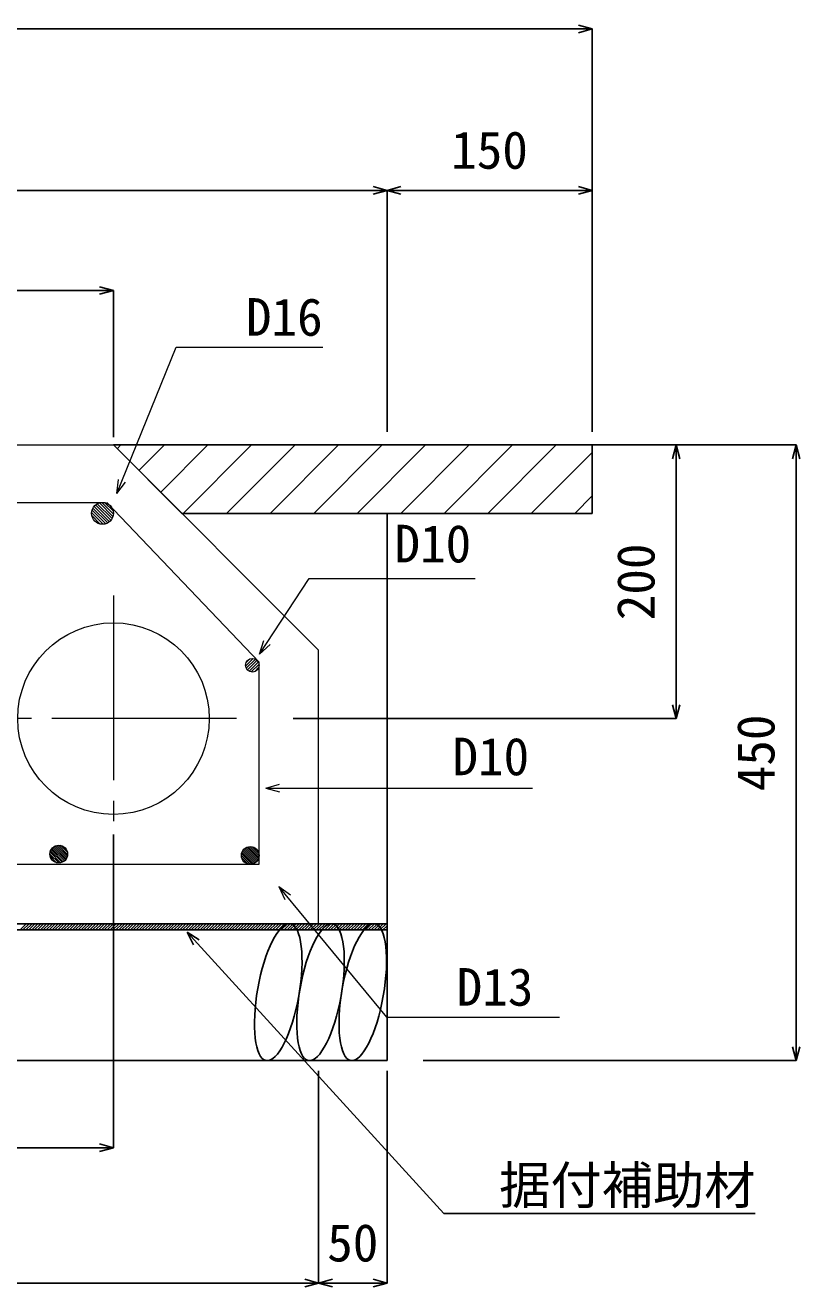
# Model space of a CAD drawing. Units: millimetres, scale not verified. Extents: x -9755 to 16726, y -7413 to 2028.
# Drawn here: x 6729 to 7296, y -166 to 756 of the extents above; entities that cross this region are included whole.
import ezdxf
from ezdxf.enums import TextEntityAlignment as Align

# ---------------------------------------------------------------- set-up
doc = ezdxf.new("R2010")
doc.units = ezdxf.units.MM
doc.header["$LTSCALE"] = 15
doc.linetypes.add('CHAIN2', pattern=[12, 9, -1, 1, -1])
doc.layers.add('0-1_ブロック', color=2, linetype='Continuous', lineweight=18)
doc.layers.add('0-A', color=7, linetype='Continuous', lineweight=18)
for name, color, linetype in [('0-3_鉄筋', 7, 'Continuous'), ('0-5_ｼﾞｮｲﾝﾄ詳細図', 7, 'Continuous'), ('0-6_寸法', 4, 'Continuous'), ('0-B', 4, 'Continuous')]:
    doc.layers.add(name, color=color, linetype=linetype)
doc.styles.add('ＭＳ ゴシック', font='')
doc.styles.get('ＭＳ ゴシック').set_extended_font_data('MS Gothic')

msp = doc.modelspace()

# ---------------------------------------------------------------- linework, layer by layer
at = {"layer": '0-1_ブロック', "color": 3}
for p, q in [((6593.8, 449.43), (6793.8, 449.43)), ((6793.8, 449.43), (6943.8, 299.43))]:
    msp.add_line(p, q, dxfattribs=at)
at = {"layer": '0-1_ブロック'}
for p, q in [((6601.8, 407.43), (6785.8, 407.43)), ((6792.84, 395.63), (6781.99, 406.47)), ((6793.46, 397.13), (6783.49, 407.09)), ((6793.78, 398.93), (6785.29, 407.42)), ((6793.59, 401.24), (6787.6, 407.23)), ((6789.02, 407.43), (6900.3, 290.62)), ((6786.4, 391.46), (6777.82, 400.04)), ((6784.13, 391.61), (6777.98, 397.76)), ((6788.18, 391.8), (6778.16, 401.82)), ((6789.67, 392.43), (6778.8, 403.3)), ((6790.93, 393.3), (6779.66, 404.56)), ((6791.98, 394.36), (6780.73, 405.62)), ((6890.37, 287.84), (6895.93, 293.4)), ((6890.69, 290.28), (6893.5, 293.08)), ((6890.86, 286.21), (6897.57, 292.91)), ((6891.74, 284.96), (6898.81, 292.03)), ((6892.94, 284.05), (6899.73, 290.83)), ((6894.52, 283.5), (6900.27, 289.25)), ((6896.79, 283.65), (6900.12, 286.98)), ((6900.3, 142.93), (6900.3, 290.62)), ((6760.12, 148.94), (6752.3, 156.76)), ((6760.29, 150.18), (6753.55, 156.93)), ((6760.17, 151.72), (6755.09, 156.81)), ((6753.81, 143.93), (6747.3, 150.45)), ((6755.1, 144.07), (6747.43, 151.73)), ((6752.2, 144.13), (6747.5, 148.84)), ((6756.19, 144.39), (6747.75, 152.82)), ((6757.14, 144.86), (6748.22, 153.77)), ((6757.96, 145.44), (6748.81, 154.6)), ((6758.68, 146.14), (6749.51, 155.31)), ((6759.29, 146.95), (6750.31, 155.92)), ((6759.77, 147.87), (6751.24, 156.41)), ((6759.08, 154.23), (6757.59, 155.71)), ((6893.81, 142.93), (6887.3, 149.45)), ((6895.1, 143.07), (6887.43, 150.73)), ((6892.2, 143.13), (6887.5, 147.84)), ((6896.19, 143.39), (6887.75, 151.82)), ((6897.14, 143.86), (6888.22, 152.77)), ((6897.96, 144.44), (6888.81, 153.6)), ((6898.68, 145.14), (6889.51, 154.31)), ((6899.29, 145.95), (6890.31, 154.92)), ((6899.77, 146.87), (6891.24, 155.41)), ((6900.12, 147.94), (6892.3, 155.76)), ((6900.29, 149.18), (6893.55, 155.93)), ((6900.17, 150.72), (6895.09, 155.81)), ((6899.08, 153.23), (6897.59, 154.71)), ((6487.3, 142.93), (6900.3, 142.93))]:
    msp.add_line(p, q, dxfattribs=at)
at = {"layer": '0-1_ブロック', "color": 7, "linetype": 'CHAIN2'}
for p, q in [((6793.8, 339.43), (6793.8, 159.43)), ((6883.8, 249.43), (6703.8, 249.43))]:
    msp.add_line(p, q, dxfattribs=at)
at = {"layer": '0-1_ブロック', "color": 3}
msp.add_lwpolyline([(6443.8, 99.43), (6943.8, 99.43), (6943.8, 299.43)], dxfattribs=at)
at = {"layer": '0-1_ブロック'}
for centre, radius in [((6785.8, 399.43), 8), ((6895.34, 288.43), 5), ((6753.8, 150.43), 6.5), ((6893.8, 149.43), 6.5)]:
    msp.add_circle(centre, radius, dxfattribs=at)
at = {"layer": '0-1_ブロック', "color": 7}
msp.add_circle((6793.8, 249.43), 70, dxfattribs=at)
at = {"layer": '0-3_鉄筋'}
for p, q in [((6793.8, 449.43), (6843.8, 399.43)), ((6793.8, 449.43), (7143.8, 449.43)), ((6796.53, 446.7), (6799.26, 449.43)), ((6812.44, 430.79), (6831.08, 449.43)), ((6828.35, 414.88), (6862.9, 449.43)), ((6844.72, 399.43), (6894.72, 449.43)), ((6876.54, 399.43), (6926.54, 449.43)), ((6908.36, 399.43), (6958.36, 449.43)), ((6940.18, 399.43), (6990.18, 449.43)), ((6972, 399.43), (7022, 449.43)), ((7003.82, 399.43), (7053.82, 449.43)), ((7035.64, 399.43), (7085.64, 449.43)), ((7067.46, 399.43), (7117.46, 449.43)), ((7099.28, 399.43), (7143.8, 443.96)), ((7143.8, 399.43), (7143.8, 449.43)), ((7131.1, 399.43), (7143.8, 412.14)), ((6843.8, 399.43), (7143.8, 399.43))]:
    msp.add_line(p, q, dxfattribs=at)
at = {"layer": '0-5_ｼﾞｮｲﾝﾄ詳細図'}
for p, q in [((6993.8, -0.57), (6993.8, 399.43)), ((6993.8, 99.43), (6393.8, 99.43)), ((6393.8, -0.57), (6993.8, -0.57))]:
    msp.add_line(p, q, dxfattribs=at)
for centre in [(6914.28, 49.44), (6945.18, 49.44), (6976.09, 49.44)]:
    msp.add_ellipse(centre, major_axis=(8.81, 49.96), ratio=0.3, dxfattribs=at)
at = {"layer": '0-6_寸法'}
for p, q in [((7143.8, 753.48), (7133.66, 756.2)), ((6243.8, 753.48), (7143.8, 753.48)), ((7143.8, 753.48), (7133.66, 750.76)), ((7143.8, 753.48), (7143.8, 635.53)), ((6993.8, 635.53), (6983.66, 638.25)), ((6993.8, 635.53), (7003.94, 638.25)), ((7143.8, 635.53), (7133.66, 638.25)), ((6393.8, 635.53), (6993.8, 635.53)), ((6993.8, 635.53), (6983.66, 632.82)), ((6993.8, 635.53), (6993.8, 459.09)), ((6993.8, 635.53), (7143.8, 635.53)), ((6993.8, 635.53), (7003.94, 632.82)), ((7143.8, 635.53), (7133.66, 632.82)), ((7143.8, 635.53), (7143.8, 459.09)), ((6793.8, 562.33), (6783.66, 565.05)), ((6593.8, 562.33), (6793.8, 562.33)), ((6793.8, 562.33), (6783.66, 559.61)), ((6793.8, 562.33), (6793.8, 455.23)), ((7292.81, 449.43), (7143.8, 449.43)), ((7205.09, 449.43), (7202.38, 439.29)), ((7205.09, 249.43), (7205.09, 449.43)), ((7205.09, 449.43), (7207.81, 439.29)), ((7292.81, 449.43), (7290.09, 439.29)), ((7292.81, -0.57), (7292.81, 449.43)), ((7292.81, 449.43), (7295.53, 439.29)), ((7205.09, 249.43), (7202.38, 259.58)), ((7205.09, 249.43), (7207.81, 259.58)), ((7205.09, 249.43), (6925.14, 249.43)), ((6793.8, -64.17), (6793.8, 164.82)), ((7292.81, -0.57), (7290.09, 9.58)), ((7292.81, -0.57), (7295.53, 9.58)), ((6943.8, -163.11), (6943.8, -7.97)), ((6993.8, -163.11), (6993.8, -7.97)), ((7292.81, -0.57), (7020.32, -0.57)), ((6593.8, -64.17), (6793.8, -64.17)), ((6793.8, -64.17), (6783.66, -61.45)), ((6793.8, -64.17), (6783.66, -66.89)), ((6443.8, -163.11), (6943.8, -163.11)), ((6943.8, -163.11), (6933.66, -160.39)), ((6943.8, -163.11), (6933.66, -165.83)), ((6943.8, -163.11), (6953.94, -160.39)), ((6943.8, -163.11), (6993.8, -163.11)), ((6943.8, -163.11), (6953.94, -165.83)), ((6993.8, -163.11), (6983.66, -160.39)), ((6993.8, -163.11), (6983.66, -165.83))]:
    msp.add_line(p, q, dxfattribs=at)
at = {"layer": '0-A'}
for p, q in [((6796.2, 413.85), (6797.5, 424.27)), ((6796.2, 413.85), (6802.54, 422.22)), ((6900.46, 296.58), (6936.86, 351.71)), ((6936.86, 351.71), (7058.21, 351.71)), ((6900.46, 296.58), (6903.78, 306.54)), ((6900.46, 296.58), (6908.31, 303.55)), ((6905.15, 198.69), (6915.29, 201.41)), ((6905.15, 198.69), (7100.08, 198.69)), ((6905.15, 198.69), (6915.29, 195.97)), ((6914.6, 126.75), (6918.98, 117.21)), ((6993.77, 31.31), (7119.89, 31.31))]:
    msp.add_line(p, q, dxfattribs=at)
for points in [[(6796.2, 413.85), (6839.73, 520.99), (6946.88, 520.99)], [(6993.77, 31.31), (6914.6, 126.75), (6923.17, 120.68)]]:
    msp.add_lwpolyline(points, dxfattribs=at)
at = {"layer": '0-B'}
for p, q in [((6725.55, 94.93), (6730.05, 99.43)), ((6727.67, 94.93), (6732.17, 99.43)), ((6729.8, 94.93), (6734.3, 99.43)), ((6731.92, 94.93), (6736.42, 99.43)), ((6734.04, 94.93), (6738.54, 99.43)), ((6736.16, 94.93), (6740.66, 99.43)), ((6738.28, 94.93), (6742.78, 99.43)), ((6740.4, 94.93), (6744.9, 99.43)), ((6742.52, 94.93), (6747.02, 99.43)), ((6744.65, 94.93), (6749.15, 99.43)), ((6746.77, 94.93), (6751.27, 99.43)), ((6748.89, 94.93), (6753.39, 99.43)), ((6751.01, 94.93), (6755.51, 99.43)), ((6753.13, 94.93), (6757.63, 99.43)), ((6755.25, 94.93), (6759.75, 99.43)), ((6757.37, 94.93), (6761.87, 99.43)), ((6759.49, 94.93), (6763.99, 99.43)), ((6761.62, 94.93), (6766.12, 99.43)), ((6763.74, 94.93), (6768.24, 99.43)), ((6765.86, 94.93), (6770.36, 99.43)), ((6767.98, 94.93), (6772.48, 99.43)), ((6770.1, 94.93), (6774.6, 99.43)), ((6772.22, 94.93), (6776.72, 99.43)), ((6774.34, 94.93), (6778.84, 99.43)), ((6776.46, 94.93), (6780.96, 99.43)), ((6778.59, 94.93), (6783.09, 99.43)), ((6780.71, 94.93), (6785.21, 99.43)), ((6782.83, 94.93), (6787.33, 99.43)), ((6784.95, 94.93), (6789.45, 99.43)), ((6787.07, 94.93), (6791.57, 99.43)), ((6789.19, 94.93), (6793.69, 99.43)), ((6791.31, 94.93), (6795.81, 99.43)), ((6793.44, 94.93), (6797.94, 99.43)), ((6795.56, 94.93), (6800.06, 99.43)), ((6797.68, 94.93), (6802.18, 99.43)), ((6799.8, 94.93), (6804.3, 99.43)), ((6801.92, 94.93), (6806.42, 99.43)), ((6804.04, 94.93), (6808.54, 99.43)), ((6806.16, 94.93), (6810.66, 99.43)), ((6808.28, 94.93), (6812.78, 99.43)), ((6810.41, 94.93), (6814.91, 99.43)), ((6812.53, 94.93), (6817.03, 99.43)), ((6814.65, 94.93), (6819.15, 99.43)), ((6816.77, 94.93), (6821.27, 99.43)), ((6818.89, 94.93), (6823.39, 99.43)), ((6821.01, 94.93), (6825.51, 99.43)), ((6823.13, 94.93), (6827.63, 99.43)), ((6825.26, 94.93), (6829.76, 99.43)), ((6827.38, 94.93), (6831.88, 99.43)), ((6829.5, 94.93), (6834, 99.43)), ((6831.62, 94.93), (6836.12, 99.43)), ((6833.74, 94.93), (6838.24, 99.43)), ((6835.86, 94.93), (6840.36, 99.43)), ((6837.98, 94.93), (6842.48, 99.43)), ((6840.1, 94.93), (6844.6, 99.43)), ((6842.23, 94.93), (6846.73, 99.43)), ((6844.35, 94.93), (6848.85, 99.43)), ((6846.47, 94.93), (6850.97, 99.43)), ((6847.59, 93.32), (7035.28, -112.31)), ((6847.59, 93.32), (6852.42, 84)), ((6847.59, 93.32), (6856.44, 87.66)), ((6848.59, 94.93), (6853.09, 99.43)), ((6850.71, 94.93), (6855.21, 99.43)), ((6852.83, 94.93), (6857.33, 99.43)), ((6854.95, 94.93), (6859.45, 99.43)), ((6857.08, 94.93), (6861.58, 99.43)), ((6859.2, 94.93), (6863.7, 99.43)), ((6861.32, 94.93), (6865.82, 99.43)), ((6863.44, 94.93), (6867.94, 99.43)), ((6865.56, 94.93), (6870.06, 99.43)), ((6867.68, 94.93), (6872.18, 99.43)), ((6869.8, 94.93), (6874.3, 99.43)), ((6871.92, 94.93), (6876.42, 99.43)), ((6874.05, 94.93), (6878.55, 99.43)), ((6876.17, 94.93), (6880.67, 99.43)), ((6878.29, 94.93), (6882.79, 99.43)), ((6880.41, 94.93), (6884.91, 99.43)), ((6882.53, 94.93), (6887.03, 99.43)), ((6884.65, 94.93), (6889.15, 99.43)), ((6886.77, 94.93), (6891.27, 99.43)), ((6888.89, 94.93), (6893.39, 99.43)), ((6891.02, 94.93), (6895.52, 99.43)), ((6893.14, 94.93), (6897.64, 99.43)), ((6895.26, 94.93), (6899.76, 99.43)), ((6897.38, 94.93), (6901.88, 99.43)), ((6899.5, 94.93), (6904, 99.43)), ((6901.62, 94.93), (6906.12, 99.43)), ((6903.74, 94.93), (6908.24, 99.43)), ((6905.87, 94.93), (6910.37, 99.43)), ((6907.99, 94.93), (6912.49, 99.43)), ((6910.11, 94.93), (6914.61, 99.43)), ((6912.23, 94.93), (6916.73, 99.43)), ((6914.35, 94.93), (6918.85, 99.43)), ((6916.47, 94.93), (6920.97, 99.43)), ((6918.59, 94.93), (6923.09, 99.43)), ((6920.71, 94.93), (6925.21, 99.43)), ((6922.84, 94.93), (6927.34, 99.43)), ((6924.96, 94.93), (6929.46, 99.43)), ((6927.08, 94.93), (6931.58, 99.43)), ((6929.2, 94.93), (6933.7, 99.43)), ((6931.32, 94.93), (6935.82, 99.43)), ((6933.44, 94.93), (6937.94, 99.43)), ((6935.56, 94.93), (6940.06, 99.43)), ((6937.69, 94.93), (6942.19, 99.43)), ((6939.81, 94.93), (6944.31, 99.43)), ((6941.93, 94.93), (6946.43, 99.43)), ((6944.05, 94.93), (6948.55, 99.43)), ((6946.17, 94.93), (6950.67, 99.43)), ((6948.29, 94.93), (6952.79, 99.43)), ((6950.41, 94.93), (6954.91, 99.43)), ((6952.53, 94.93), (6957.03, 99.43)), ((6954.66, 94.93), (6959.16, 99.43)), ((6956.78, 94.93), (6961.28, 99.43)), ((6958.9, 94.93), (6963.4, 99.43)), ((6961.02, 94.93), (6965.52, 99.43)), ((6963.14, 94.93), (6967.64, 99.43)), ((6965.26, 94.93), (6969.76, 99.43)), ((6967.38, 94.93), (6971.88, 99.43)), ((6969.51, 94.93), (6974.01, 99.43)), ((6971.63, 94.93), (6976.13, 99.43)), ((6973.75, 94.93), (6978.25, 99.43)), ((6975.87, 94.93), (6980.37, 99.43)), ((6977.99, 94.93), (6982.49, 99.43)), ((6980.11, 94.93), (6984.61, 99.43)), ((6982.23, 94.93), (6986.73, 99.43)), ((6984.35, 94.93), (6988.85, 99.43)), ((6986.48, 94.93), (6990.98, 99.43)), ((6988.6, 94.93), (6993.1, 99.43)), ((6990.72, 94.93), (6993.8, 98.02)), ((6992.84, 94.93), (6993.8, 95.89)), ((7035.28, -112.31), (7262.81, -112.31))]:
    msp.add_line(p, q, dxfattribs=at)
msp.add_lwpolyline([(6393.8, 99.43), (6993.8, 99.43), (6993.8, 94.93), (6393.8, 94.93)], close=True, dxfattribs=at)

# ---------------------------------------------------------------- texts
at = {"layer": '0-6_寸法', "style": 'ＭＳ ゴシック'}
for s, p in [('150', (7040.67, 643.03)), ('50', (6950.05, -155.61))]:
    msp.add_text(s, height=27.49, dxfattribs=at).set_placement(p, align=Align.BOTTOM_LEFT)
for s, p in [('200', (7197.59, 321.31)), ('450', (7285.31, 196.31))]:
    msp.add_text(s, height=27.49, rotation=90, dxfattribs=at).set_placement(p, align=Align.BOTTOM_LEFT)
at = {"layer": '0-A', "color": 4, "style": 'ＭＳ ゴシック'}
for s, p in [('D16', (6890.63, 520.99)), ('D10', (6999.23, 355.32)), ('D10', (7041.61, 199.78)), ('D13', (7044.67, 31.34))]:
    msp.add_text(s, height=27.49, dxfattribs=at).set_placement(p, align=Align.BOTTOM_LEFT)
at = {"layer": '0-B', "style": 'ＭＳ ゴシック'}
msp.add_text('据付補助材', height=27.49, dxfattribs=at).set_placement((7075.73, -113.57), align=Align.BOTTOM_LEFT)

doc.saveas('drawing.dxf')
